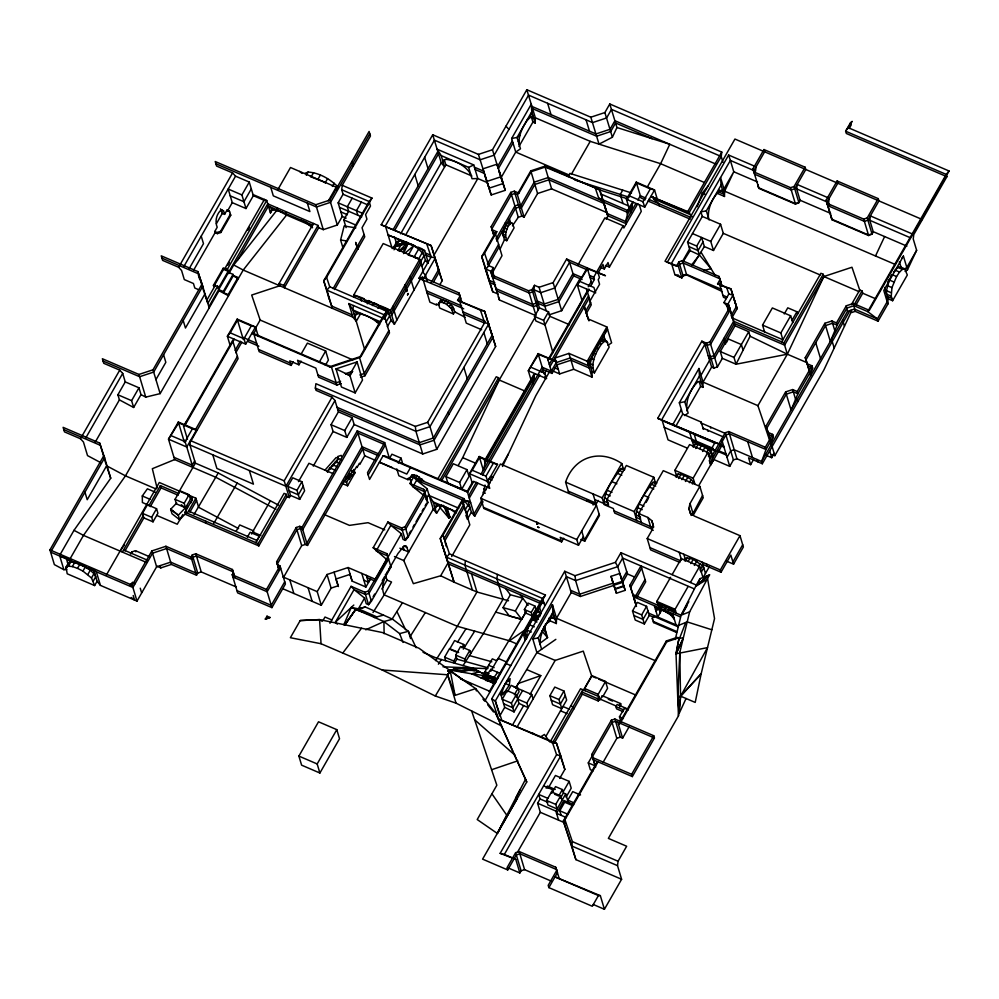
<?xml version="1.0" encoding="UTF-8"?>
<svg xmlns="http://www.w3.org/2000/svg" width="999" height="999" viewBox="0 0 999 999"><rect width="100%" height="100%" fill="white"/><g stroke="black" fill="none" stroke-linecap="round" stroke-linejoin="round"><path stroke-width="1.5" d="M487.549 680.569L487.737 674.924L492.557 678.234M532.991 115.684L532.517 116.846L533.841 118.519L531.555 117.545L532.917 122.078L535.202 123.064L535.364 117.795L526.823 89.723L590.821 117.208L604.87 112.562L609.777 103.983L721.778 152.098L721.228 156.506L689.335 212.238L690.022 214.51L692.082 216.421M548.801 618.269L550.062 620.841L556.343 623.538L556.518 618.269L552.435 604.67L532.804 638.96L536.888 652.572L515.709 687.924M553.121 371.116L559.652 373.926L573.701 369.268L591.982 377.123L592.157 371.853L588.748 360.514L591.495 358.753L595.441 349.026M686.8 408.554C686.201 398.726 690.858 388.499 697.926 381.768L700.187 381.143L701.51 382.829L699.225 381.855L700.586 386.388L702.871 387.362L703.046 382.093L698.963 368.494L679.332 402.797L682.742 414.135L675.761 426.311M724.475 196.453L724.637 191.184L720.566 177.585L721.078 185.115L724.475 196.453L717.332 193.394M851.011 310.252L851.685 312.525L855.206 311.363L878.059 321.178L887.874 304.033L888.036 298.763L884.639 287.425M423.851 481.081L416.708 475.536L412.262 474.8L410.052 477.822L411.001 482.679M438.711 304.67L440.984 300.2C447.402 300.15 453.633 305.444 454.67 311.813L453.446 313.961L439.735 308.067L438.711 304.67L439.997 301.074M507.292 222.69L504.483 228.134L503.234 234.091L503.446 236.326L505.731 237.312L506.743 240.709L504.458 239.735L502.085 231.793L503.558 231.268L505.844 232.243L505.731 237.312M593.219 904.47L604.42 909.277L621.603 879.27L617.519 865.658L618.069 861.25L626.648 846.24L608.366 838.386L678.458 715.883L680.531 696.278L679.795 652.497L689.647 611.8L709.565 574.837L700.037 578.658L696.353 585.089L681.093 615.222L675.212 639.522M686.063 698.501L679.233 713.286L680.631 696.166L701.161 673.813L714.535 618.593L707.629 578.983L696.253 585.963L707.18 575.799M519.118 144.256C518.269 135.527 522.589 127.11 527.422 120.117L527.497 119.231M540.259 644.73C539.41 636.001 543.743 627.597 548.563 620.604L548.651 619.705M592.157 371.853L594.442 372.839L609.165 347.115L606.48 340.896L604.208 341.508L601.386 344.18L599.1 343.194L599.175 342.295M81.319 564.747L90.272 570.204L93.681 569.942L97.078 581.281L94.63 585.564L67.195 573.788L66.046 567.057L68.506 562.774L70.842 561.863L78.684 563.611M272.302 209.69L270.467 212.899L270.679 210.714L273.014 209.802L282.143 211.988M379.645 324.613C373.688 318.831 365.884 314.223 357.467 313.649L355.132 314.56L354.92 316.745L357.13 312.887M439.21 505.207L439.885 507.48L448.963 518.056L449.925 517.295L445.604 506.855L437.787 505.606L435.439 506.505L435.227 508.703L437.212 505.244M417.894 247.078L422.015 248.838L425.412 260.177L422.04 266.071L420.679 261.538L424.051 255.644C418.981 247.14 408.878 241.783 399.175 240.759L396.84 241.671L393.781 247.003L396.865 244.805L406.531 242.345L406.019 246.928L399.637 251.373M406.531 242.345L401.935 243.306L393.781 247.003M178.734 492.232L195.367 463.149L189.922 445.005L190.472 440.596L284.191 480.856L289.323 497.577L287.038 496.603L286.363 494.33L284.078 493.356L255.869 542.657M313.286 466.096L333.079 431.493L331.031 424.7L338.399 411.838L334.99 400.499L332.03 397.24L316.034 390.372L315.347 388.112L315.896 383.691L415.322 426.398L427.622 422.34L484.652 322.652L480.419 310.152L457.567 300.324L460.015 296.041M208.866 306.73L267.744 203.833L318.032 225.437L318.706 227.697L323.276 229.658L337.325 225.012L342.232 216.446L338.149 202.834L343.057 194.256L341.695 189.723L342.245 185.315L370.454 136.001L369.106 131.468L329.845 200.075L315.796 204.72L215.222 161.526L216.583 166.059L232.58 172.927L235.552 176.174L249.263 182.068L253.346 195.679L245.991 208.541L232.268 202.647L228.197 189.036L241.908 194.93L245.991 208.541M364.61 349.413L352.872 309.952L353.421 305.532M494.517 277.71L492.807 272.04L493.356 267.632L488.786 265.672L484.552 253.172L496.815 231.731L492.245 229.77L491.183 226.636L510.814 192.345L514.323 191.184L518.893 193.144L531.168 171.703L545.217 167.058L599.687 189.76L608.004 215.871L606.168 219.081M465.434 560.676L464.897 565.084L472.377 590.034M497.44 574.425L496.89 578.833L503.021 599.238L483.391 633.541L463.086 665.571M577.235 309.478L582.13 300.899L577.372 285.027L587.187 267.882L587.562 268.731L605.469 275.724L566.62 259.041L553.121 282.617L539.073 287.275L534.502 285.302L533.953 289.722L532.729 291.858L529.22 293.019L492.644 277.31L491.583 274.188L502.01 255.694L495.217 233.017L492.932 232.03L491.87 228.908L511.488 194.605L515.009 193.444L517.295 194.43L524.1 217.108L521.815 216.121L518.294 217.282L512.437 225.799M500.911 694.705L502.822 694.829L509.29 685.239L510.114 678.621L505.132 683.853L500.911 694.705L504.695 707.329L499.787 715.908L495.317 701.011L491.745 698.825L564.735 571.278L575.012 575.699L615.409 562.337L620.928 552.684L696.927 585.327L700.037 578.658M575.886 859.627L563.324 821.016L596.453 763.136L598.051 761.85L564.934 819.729L572.352 841.608L571.803 846.028L575.886 859.627L621.603 879.27M756.068 166.821L755.519 171.229L730.369 160.439L728.633 155.045L754.695 166.234M757.779 185.002L758.915 188.411L795.491 204.121L798.925 202.672L800.062 200.237L796.665 188.911L797.202 184.49L829.207 198.239L828.658 202.647L829.507 205.482M826.073 200.262L827.809 205.657L864.385 221.353L867.894 220.192L878.933 200.899L878.258 198.639L837.112 180.969L826.073 200.262L832.067 219.817L868.631 235.527L872.065 234.091L873.201 231.656L869.804 220.317L870.354 215.909L912.374 233.966M674.325 619.23L670.654 614.872L663.823 610.764L657.804 609.353L656.243 609.977L656.043 611.376L657.267 609.228M707.879 452.435L693.156 478.159L694.854 483.828L691.183 479.483L684.352 475.374L678.333 473.951L676.773 474.587L676.573 475.974L674.874 470.317L689.585 444.58L707.879 452.435L709.577 458.104L712.025 453.821L708.353 449.463L701.523 445.354L695.504 443.943L693.943 444.567L692.719 446.715M702.547 565.771L700.087 570.067L701.31 572.065L703.771 567.782L702.547 565.771L693.269 559.315L687.237 557.904L685.689 558.528L685.489 559.927L683.778 554.258M493.518 683.104L493.856 681.118L495.916 679.02M483.179 494.58L484.99 485.039M603.871 503.508C604.532 490.422 613.423 478.633 621.078 468.568L624.887 469.155M635.739 514.885L640.309 516.845L640.434 519.218L635.864 517.257C636.525 504.17 645.429 492.382 653.084 482.305L656.892 482.904M679.77 637.824L679.07 637.724L676.023 653.92L678.458 715.883M534.29 626.823L528.796 624.537L524.512 632.03L526.548 638.836L527.247 630.269L530.519 621.902M594.442 372.839C590.247 362.974 595.879 352.297 601.386 344.18M697.19 206.668L702.285 193.069L708.091 185.951M892.606 300.724L891.245 296.191L886.675 294.23L886.425 290.672L889.31 280.02L891.995 274.563L896.565 276.523L899.562 272.065L902.384 269.393L904.644 268.781L907.329 275L892.606 300.724L888.036 298.763M891.245 296.191L891.957 287.625L896.565 276.523M486.176 680.744L487.737 674.924L489.31 678.146L493.119 680.232L490.521 681.43L486.376 679.72L487.512 679.919M690.421 513.548L688.86 508.366L690.034 503.533L699.849 486.376L663.274 470.666L638.736 513.548L641.458 522.614M692.17 515.022L702.572 495.454M679.844 652.297L677.734 697.265L679.233 713.286M342.645 246.828L340.597 239.997L344.143 226.011L355.844 227.847M358.516 246.453L357.804 249.25L355.644 242.357L357.679 249.163M358.741 245.667L357.992 248.626L357.305 246.353L364.073 234.528M485.177 463.024L484.49 460.751L486.101 459.465L535.164 373.726L533.553 375.012L534.24 377.272L485.177 463.024L483.316 470.129L479.233 456.531L497.527 464.385L487.712 481.53L489.747 488.336L473.751 481.456L472.152 482.742L467.245 491.321L474.725 516.258L483.029 501.748M532.392 384.378L534.24 377.272M595.504 188.661L598.676 198.039L603.933 202.26L626.785 212.088L628.396 210.801L633.304 202.223L631.693 203.509L632.367 205.769L627.472 214.348L625.611 221.453L626.298 223.726L608.004 215.871L603.096 201.099L548.239 177.535L534.19 182.18L520.691 205.769L518.406 204.783L514.897 205.944L496.028 238.923M630.519 212.887L632.367 205.769M527.422 120.117L530.244 117.457L531.793 111.726L531.281 104.183L511.65 138.486L515.734 152.085L501.011 177.81L505.257 190.322L491.208 194.967L478.421 154.395L432.717 134.765L381.193 224.8L431.093 245.542L442.132 280.719L439.872 284.678M548.563 620.604L551.386 617.931L552.947 612.2L552.435 604.67M588.748 360.514L587.912 363.524L607.529 329.22L605.094 332.567M525.299 640.484L523.663 635.039L524.512 632.03L527.247 630.269L531.331 632.017M505.844 232.243L508.054 226.348L511.063 223.139L512.275 223.289L514.11 227.847L506.743 240.709M771.44 444.33L771.178 442.644L773.376 436.675L772.689 434.403L768.119 432.442L765.996 426.186L785.626 391.895L792.657 389.56L797.227 391.533L797.901 393.793L791.071 410.027L785.626 391.895M810.439 374.051L812.624 368.069L811.95 365.809L807.367 363.836L810.701 375.736L805.256 357.592L824.887 323.289L831.905 320.966L836.475 322.927L837.162 325.199L830.319 341.433L824.887 323.289M510.252 221.628L510.801 223.464L509.44 218.931L508.778 222.153L507.242 223.301L509.54 224.288M488.174 681.068L489.31 678.146L488.086 674.899L493.119 680.232M494.405 684.003L495.991 679.932L497.977 677.834M685.751 622.502L678.383 641.383L676.048 653.808L683.241 638.261L676.922 637.462L666.37 640.946L618.531 724.55L620.142 723.264M599.1 343.194L604.67 338.761M551.386 617.931L553.658 617.32L554.133 616.171M343.881 624.6L351.286 607.404L383.928 621.565L399.625 633.603L403.059 642.444M190.697 503.146L192.37 499.363L191.683 497.09L187.762 495.404M403.546 253.609L408.291 242.944L388.099 234.977L424.675 250.687L428.371 262.987M534.165 615.159L531.868 619.168L536.101 620.991L532.892 617.644L533.329 618.094L534.852 614.71L537.674 612.05L539.947 611.425L540.422 610.277L539.223 606.306L537.674 612.05L540.909 613.436M683.241 638.261L676.048 653.808L707.504 647.627L680.531 696.278L677.734 697.265L680.519 696.128L695.204 702.422L701.161 673.813L680.531 696.278M590.821 117.208L599.025 144.143L612.387 137.225L616.957 127.522L609.777 103.983M458.266 465.397L462.687 457.679L499.213 380.007L498.538 377.747L496.253 376.76L437.687 479.095M502.522 466.458L535.789 395.716L549.812 371.216M781.655 341.895L820.903 273.289L823.188 274.275L823.875 276.536L787.337 354.208L757.904 405.656L769.867 440.959M875.499 255.981L884.627 236.563M851.498 311.276L823.913 369.917L774.849 455.669L772.027 454.458M905.131 271.378L907.504 269.73L916.632 250.312L913.236 238.973L913.773 234.565L946.902 176.686L946.215 174.413L845.641 131.219L850.549 122.64L852.159 121.354L845.641 131.219L846.328 133.479L946.902 176.686M387.462 572.04C383.903 578.945 380.694 587.3 384.178 594.88L373.014 612.487M735.014 325.811L748.726 331.705L750.087 336.238L736.051 364.223L722.339 358.341L720.291 351.536L735.014 325.811L728.508 304.545L723.938 302.585L728.845 294.006L726.735 287.749L717.582 283.828L720.042 279.533L718.98 276.411L682.404 260.702L678.895 261.863L676.448 266.159L665.009 261.251L734.939 139.048L877.522 200.3M525.574 779.195L497.302 833.416L477.21 819.542L496.84 785.214L471.64 710.963M491.933 793.818L506.78 815.246L497.302 833.416L516.933 799.1L515.796 797.951L520.242 789.435M329.957 623.264L351.086 586.338L364.81 592.232L368.319 591.071L387.949 556.768M505.631 588.511L510.377 594.755L503.021 607.617L509.378 615.958L521.715 619.343L526.136 611.638M101.074 462.837L87.525 455.606L83.441 442.008L80.482 438.748L119.73 370.154L103.734 363.286L102.373 358.741L138.936 374.45L152.997 369.805L202.06 284.053L197.827 271.553L161.251 255.844L162.612 260.377L178.609 267.257L181.581 270.504L184.303 279.57L193.444 283.504L194.805 288.037L198.726 289.722M178.609 267.257L232.58 172.927M85.752 437.974L122.702 373.401L119.73 370.154M183.841 266.546L235.552 176.174M189.123 268.756L203.484 243.656L201.224 236.164M125.25 381.905L138.961 387.799L141.009 394.605L133.641 407.467L119.418 399.875L117.882 394.767L125.25 381.905L122.702 373.401M216.396 223.689L222.29 213.399L220.454 208.828M193.631 270.18L215.097 232.655L214.76 231.531L217.208 227.235C214.698 221.366 216.446 213.586 221.528 209.665L223.551 210.976L224.575 214.373L222.29 213.399M224.575 214.373L227.023 210.09L229.308 211.064L230.707 215.334L220.891 232.48L217.382 233.641L215.097 232.655M95.117 442.332L119.418 399.875M232.268 202.647L227.372 211.226L227.023 210.09M214.76 231.531L217.045 232.505L220.554 231.343L230.369 214.198L230.707 215.334M241.908 194.93L249.263 182.068M251.311 188.873L243.943 201.736L230.232 195.841M133.641 407.467L131.606 400.661L138.961 387.799M66.758 569.592L63.861 569.68L54.371 564.622L49.95 549.887L103.921 455.556L110.727 478.234L74.001 530.319L59.653 555.382M106.868 465.372L87.213 499.712L84.952 492.17M155.931 379.62L165.834 362.312L163.574 354.77M205.007 293.868L185.452 328.034L183.192 320.492M223.239 268.207L223.576 269.33L213.761 286.488L213.424 285.352L223.239 268.207L227.809 270.167M215.372 285.202L206.781 300.212L207.842 303.334L217.657 286.176L213.424 285.352M225.524 269.181L225.187 268.044L264.435 199.45L264.772 200.587L253.346 195.679M227.834 265.147L229.37 262.462M247.839 230.182L249.388 227.485M311.875 225.936L286.551 215.06L277.073 210.002L233.741 264.997L228.833 273.564L227.472 269.031L266.721 200.437L253.009 194.543M218.331 288.449L228.147 271.303L223.576 269.33M141.009 394.605L145.742 397.127L160.14 393.618L219.018 290.721L217.657 286.176M237.35 260.414L268.419 206.106L312.799 225.162M277.672 189.935L290.497 167.507L336.213 187.15L337.013 189.81M69.893 559.128L83.479 535.377L125.462 475.849L243.219 270.055L286.551 215.06L285.876 212.787M219.018 290.721L228.496 295.779L228.159 294.643L223.589 292.682L223.252 291.546L233.054 274.4L228.484 272.427M223.589 292.682L233.404 275.524L233.054 274.4M65.834 569.255L67.682 566.033M66.046 567.057L68.394 566.158L70.842 561.863L66.246 558.166L59.778 556.081L63.861 569.68M68.394 566.158L72.378 566.57L74.825 562.275L74.251 561.6M228.159 294.643L237.974 277.497L233.404 275.524M72.378 566.57L77.51 568.344L79.97 564.048M306.331 175.262L308.167 172.04C319.53 172.889 330.095 179.083 338.087 186.963M94.63 585.564L91.483 577.984L82.942 571.103L85.402 566.82M325.499 182.542L311.126 176.923L313.574 172.64M87.825 574.5L90.272 570.204L93.931 573.701L95.717 576.748L93.269 581.031M192.919 467.432L186.788 447.028L168.506 439.173L178.696 422.889L178.322 422.028L168.506 439.173L174.625 459.59L215.772 477.26L275.836 509.303M243.319 339.535L237.2 319.131L255.482 326.985L245.679 344.131L227.385 336.276L230.22 332.842L237.575 319.98L237.2 319.131L227.385 336.276L230.319 346.041M317.932 179.296L320.379 175.012M91.483 577.984L93.931 573.701L94.868 573.913M187.475 439.248L183.579 426.261L232.642 340.509L234.241 339.223L185.177 424.975M187.2 420.504L183.579 426.261M325.125 182.942L327.572 178.646M106.468 574.837L159.303 482.492L195.879 498.201L198.601 507.267L238.636 528.633M235.09 350.462L240.384 341.221M125 550.874L143.868 517.894L142.507 513.361L147.415 504.782M235.776 352.722L241.82 342.17M185.052 441.633L192.42 428.771L196.603 429.882L186.788 447.028L185.052 441.633L171.341 435.751M245.679 344.131L243.931 338.736L251.298 325.874L255.482 326.985L258.329 336.463M122.34 552.072L143.194 515.634M148.863 505.719L160.364 485.614L178.933 493.593M332.33 186.426L334.166 183.217M150.312 506.643L161.051 487.887L160.364 485.614M195.23 430.07L237.4 356.381M352.784 359.84L260.165 320.055L251.686 295.055L279.795 285.764L279.108 283.491L313.461 223.464M190.547 441.72L238.087 358.653L232.642 340.509M255.557 328.097L260.165 320.055M328.346 200.899L336.213 187.15M256.169 329.245L253.709 333.541L259.153 351.673L291.159 365.422L293.256 361.75M369.78 133.741L330.532 202.335L316.471 206.993L215.909 163.786M318.706 227.697L284.365 287.724L283.679 285.452L318.032 225.437M149.563 556.743L135.502 550.699L131.993 551.86L130.769 554.008L130.419 552.872M143.868 517.894L153.022 521.828L151.661 517.282L156.556 508.716L142.395 502.509L142.295 495.979L147.39 488.811L155.232 492.17M153.022 521.828L157.917 513.249L156.556 508.716M194.693 460.889L192.233 465.172L173.951 457.317M191.683 497.09L185.552 507.817L176.411 503.883L175.05 499.35L179.957 490.771L189.098 494.705L190.459 499.238M352.197 198.189L347.302 206.768L348.651 211.301L343.756 219.867L346.079 227.647M97.078 581.281L100.424 585.389L137 601.098L132.23 585.227L151.86 550.924L165.909 546.278L191.059 557.08L196.503 575.212L171.353 564.423L160.814 567.907L156.706 566.133M185.552 507.817L184.191 503.271L189.098 494.705M361.351 202.11L356.443 210.689L357.804 215.222M182.805 514.535L177.273 524.225L156.693 515.397M287.038 496.603L258.828 545.904L185.689 514.485L185.002 512.225L192.37 499.363M137 601.098L156.631 566.795L170.679 562.15L195.816 572.951M187.288 513.199L195.879 498.201M189.935 512.037L196.553 500.462M329.183 298.963L323.738 280.819L326.573 277.397L371.965 198.077L342.245 185.315M278.509 505.144L218.232 472.964L194.031 514.473M333.129 288.624L357.005 246.89M334.578 289.548L364.76 236.8L362.038 227.722L366.945 219.156L365.584 214.61L370.492 206.044L369.131 201.511L341.695 189.723M301.348 353.683L307.392 343.132L325.674 350.986L328.396 360.052L325.374 365.334M291.159 365.422L289.797 360.889L298.938 364.81L301.036 361.139M191.059 557.08L192.283 554.932L195.792 553.771L232.367 569.48L234.103 574.875L232.879 577.01L267.158 591.745L280.657 568.156L278.371 567.182L277.31 564.048L296.94 529.757L300.449 528.596L302.734 529.57L357.942 433.104L383.991 444.293M237.188 483.091L213.761 523.401M393.431 229.121L437.849 151.486M196.503 575.212L197.727 573.076L201.236 571.915L236.401 587.012M319.643 361.538L325.674 350.986M394.83 230.132L438.536 153.759M400.624 233.841L441.258 162.825L432.717 134.765M394.006 249.8L396.191 245.979L406.343 244.043L398.963 251.036M396.865 244.805L399.175 240.759M236.064 531.368L239.748 524.937L253.459 530.831L253.971 532.529L260.826 535.476M360.689 313.561L356.281 321.278L352.934 317.183L348.851 303.571L385.427 319.28M405.631 235.04L445.829 164.798L444.468 160.252L443.231 162.4L443.456 160.202L445.791 159.303C455.494 160.315 465.596 165.684 470.666 174.176M367.345 303.771L368.818 301.198L368.231 300.524L371.091 301.748M397.852 250.449L401.286 244.455L397.19 246.328M401.935 243.306L403.159 241.171M372.477 305.544L373.951 302.972L378.234 304.82M403.209 251.835L408.291 242.944M377.909 308.316L379.67 305.432M408.254 255.294L413.736 245.717L405.107 253.097M247.352 537.187L250.15 532.28L259.29 536.213L256.493 541.108M252.997 531.193L270.379 500.799M251.611 534.04L253.459 530.831M284.191 480.856L332.03 397.24M283.579 577.285L301.698 545.629L305.219 544.467L307.505 545.442L302.06 527.31L299.775 526.323L296.253 527.484L276.636 561.788L277.697 564.91L279.982 565.896L285.414 584.028L271.928 607.617L237.637 592.894L232.193 574.75L233.429 572.602M409.74 255.657L414.235 256.755L418.606 249.101M334.99 400.499L285.926 486.251L189.922 445.005M357.08 361.913L349.712 374.775L355.157 392.907L341.446 387.025L336.001 368.881L357.08 361.913L362.512 380.045L355.157 392.907M350.087 375.624L352.547 371.341L345.517 373.663L350.087 375.624L336.001 368.881M341.308 383.591L336.875 385.052L331.431 366.92L253.709 333.541L251.81 333.416L329.52 366.795L331.431 366.92L359.528 357.617L361.139 356.331L386.888 311.313L329.745 286.775L326.573 277.397M287.837 486.363L292.744 477.797L301.885 481.718L304.608 490.796L299.7 499.363L290.559 495.442L287.837 486.363L296.978 490.297L299.7 499.363M384.24 319.043L387.924 312.612L388.861 312.837M413.449 257.105L418.643 258.928L422.265 252.597M354.433 297.265L353.758 294.992L383.191 243.544L419.767 259.253L390.334 310.701L394.405 324.313L420.829 278.134M258.828 545.904L258.154 543.643L286.363 494.33M391.009 312.974L420.454 261.526M386.026 322.103L389.71 315.672L387.924 312.612L379.383 305.744L373.951 302.972M391.683 315.234L421.128 263.786M405.045 284.977L406.668 290.784L406.393 289.548M289.323 497.577L290.559 495.442M298.464 481.618L308.953 463.286L332.867 473.551M387.387 326.636L391.071 320.204L387.662 308.866L380.994 306.006M296.978 490.297L301.885 481.718M388.823 330.619L364.285 373.489L359.852 374.962M459.64 295.18L418.868 278.371L431.143 256.93L426.91 244.43M478.421 154.395L492.47 149.75L526.823 89.723M360.539 377.222L364.972 375.761L389.498 332.892L384.066 314.747L326.923 290.197L323.738 280.819L369.131 201.511L371.965 198.077M434.128 254.907L477.822 178.534L473.738 164.935L437.175 149.226L441.196 155.594L444.592 166.933L441.258 162.825M303.246 486.251L298.339 494.83L289.198 490.909M423.676 278.409L435.339 258.042L431.143 256.93M333.079 431.493L346.79 437.387L344.755 430.581L352.11 417.719L338.399 411.838M431.181 282.567L438.736 269.38M497.614 166.483L512.337 140.747M433.379 282.193L439.41 271.641L431.093 245.542L381.193 224.8M513.011 143.019L498.301 168.744L492.47 149.75M346.79 437.387L354.146 424.525L352.11 417.719M335.664 470.404L330.032 467.982L327.585 472.265L327.235 471.141L338.411 458.516L335.964 462.812M333.167 465.959L335.627 461.675L339.847 463.486M518.968 146.453L532.917 122.078M271.928 607.617L266.483 589.472L279.982 565.896M302.06 527.31L357.255 430.844L384.69 442.619L389.448 458.491L391.908 454.208L401.049 458.129L402.41 462.662M438.773 303.209L440.984 300.2M439.76 302.335L441.745 302.335L442.969 300.187M284.74 581.768L271.241 605.344L236.963 590.621M306.818 543.181L362.025 446.715L378.471 453.783M441.745 302.335L444.205 303.084L445.429 300.936M265.384 619.043L267.02 616.196L270.067 617.494L265.384 619.043L270.067 617.494M307.505 545.442L362.699 448.976L377.784 455.457M453.446 313.961L451.348 308.616L446.89 304.533L448.114 302.397M341.945 483.379L347.565 485.789L346.553 482.392L349.001 478.109L346.191 476.898M348.976 473.738L351.798 474.95L349.338 479.233L349.001 478.109M351.773 470.591L354.583 471.803L352.135 476.086L351.798 474.95M449.463 306.518L450.699 304.37M347.565 485.789L354.932 472.927L354.583 471.803M357.255 430.844L364.735 455.781L359.84 464.36L359.49 463.224L357.043 467.507L356.705 466.371L354.245 470.666L353.908 469.53L348.663 476.973L348.326 475.836L345.866 480.119L345.529 478.996M451.348 308.616L452.572 306.468M452.422 310.564L453.646 308.416M496.715 241.171L515.571 208.217L519.093 207.055L521.378 208.029L534.865 184.453L548.913 179.808L603.771 203.371M384.69 442.619L367.507 472.627L369.555 479.433L383.042 455.856L384.952 455.981L467.245 491.321L467.619 492.182L473.751 481.456M487.375 264.011L498.613 244.355M368.194 474.9L385.364 444.892M488.049 266.271L499.288 246.628M504.458 239.735L500.137 249.013M490.909 271.915L491.958 275.05L528.533 290.759L536.013 315.696L499.45 299.987L490.909 271.915L493.356 267.632M524.1 217.108L537.587 193.519L551.635 188.873L606.493 212.437L607.904 216.608M462.3 679.37L419.031 648.264L382.467 632.554L319.443 619.592L300.187 620.566L290.372 637.712L321.054 643.731L382.192 669.992L435.302 696.003L456.031 703.159L501.623 725.948M282.729 588.698L321.291 605.257L317.207 591.645L327.023 574.5L348.102 567.532L375.524 579.308L387.025 559.215M398.239 463.037L401.049 458.129M321.291 605.257L331.106 588.111L338.124 585.789M568.069 176.598L569.917 173.389L631.53 192.944M571.353 174.338L590.222 141.359L660.639 163.699L704.245 182.43M322.964 620.579L324.987 617.032L331.843 619.967M410.477 467.632L406.793 474.063L379.37 462.287M396.815 468.968L398.863 475.774L408.004 479.707L409.228 477.559M410.052 477.822L412.262 474.8M492.245 335.09L433.366 437.999L419.318 442.644L337.038 407.292M411.026 476.948L413.012 476.935L414.248 474.787M386.638 559.465L373.176 547.752L387.887 522.027L401.61 527.922L405.119 526.76L424.75 492.457L423.688 489.335L409.977 483.441L413.648 477.01L463.936 498.613L443.081 535.052L440.247 538.486L454.095 582.18L476.948 591.995L508.491 600.761M413.012 476.935L415.484 477.684L416.708 475.536M337.3 624.113L335.402 622.202L354.058 589.585L351.086 586.338M376.91 549.65L390.859 525.274L387.887 522.027M421.965 478.971L420.741 481.118L418.156 479.145L419.393 476.998M354.146 424.525L422.727 453.983L436.775 449.325L495.654 346.428L484.615 311.251L457.567 300.324M528.533 290.759L532.042 289.598L534.502 285.302M363.848 580.219L368.419 582.192L370.529 578.508M349.825 574.188L352.172 581.131L365.896 587.025L370.304 579.308M373.176 547.752L386.888 553.646L388.623 559.04L368.993 593.344L365.484 594.505L354.058 589.585L364.56 598.051L358.404 608.803L355.656 609.527L344.555 625.212M387.412 558.116L401.361 533.741L390.859 525.274L402.285 530.182L405.794 529.02L425.424 494.73L424.363 491.595L412.937 486.688L409.977 483.441M451.685 556.53L469.817 524.837L462.337 499.9L416.62 480.257L427.122 488.723L423.439 495.154L412.937 486.688L416.62 480.257L413.648 477.01M425.874 499.537L428.821 494.393M371.591 599.375L368.544 604.707L366.258 603.721L364.56 598.051M373.114 596.715L374.637 594.055M382.255 580.756L384.54 576.76M386.064 574.1L387.587 571.44M389.111 568.781L390.634 566.121L391.009 566.97L371.378 601.273L368.544 604.707L364.81 592.232M407.629 536.401L405.344 540.397L403.059 539.41L401.361 533.741M409.153 533.741L410.676 531.081M412.962 527.085L414.485 524.425M416.009 521.765L420.579 513.773M422.102 511.113L423.626 508.454M425.149 505.794L426.673 503.134M388.136 570.679L397.952 553.533L403.758 546.403L406.031 545.791L408.716 552.01L399.85 548.201M440.134 479.82L498.538 377.747M401.61 527.922L405.344 540.397L408.179 536.962L427.809 502.659L424.75 492.457M552.909 352.647L544.992 324.9L535.851 320.966L534.49 316.433L539.398 307.854L533.953 289.722L540.809 292.657L554.857 288.012L569.58 262.287L566.62 259.041M441.583 480.744L535.252 317.033M445.929 476.598L453.284 463.736L466.995 469.63L469.043 476.436L461.675 489.298L447.964 483.404L445.929 476.598L459.64 482.492L461.675 489.298M381.818 589.06L386.963 580.057L385.339 574.612M463.936 498.613L462.337 499.9L440.247 538.486L454.095 582.18L440.671 575.774L413.361 583.678L403.808 560.576L433.241 509.128L427.122 488.723M548.538 311.788L549.9 316.321L544.992 324.9L543.631 320.354L548.538 311.788L539.398 307.854M577.759 265.272L604.882 217.894L623.164 225.749L623.838 228.009L637.799 203.621M433.241 509.128L436.588 513.236L441.92 505.144M298.888 756.093L318.519 721.79L336.8 729.645L339.523 738.723L319.892 773.014L301.611 765.159L298.888 756.093L317.17 763.948L319.892 773.014M587.862 270.142L569.58 262.287L573.663 275.899L558.941 301.623L544.892 306.268L538.036 303.321L536.813 305.469L533.291 306.631L496.728 290.921L494.992 285.527M622.727 190.147L620.279 194.43L623.001 203.509M459.64 482.492L466.995 469.63M549.025 314.872L561.663 310.689L580.069 278.534M497.527 464.385L493.331 463.274L485.976 476.136L487.712 481.53L469.43 473.676L472.252 470.242L479.62 457.38L479.233 456.531L469.43 473.676L472.152 482.742M531.143 367.345L544.855 373.239L546.59 378.633L528.309 370.779L538.498 354.483L538.124 353.621L528.309 370.779L531.168 380.294M580.207 281.593L593.918 287.487L595.654 292.882L577.372 285.027L587.562 268.731M645.242 199.812L641.021 198.002L636.251 182.13L654.545 189.985L644.73 207.13L626.435 199.276L629.27 195.841L636.638 182.979L636.251 182.13L626.435 199.276L629.295 208.803M484.49 460.751L533.553 375.012M631.693 203.509L626.785 212.088L627.472 214.348M462.799 504.183L464.572 501.086L466.845 500.911M443.893 539.023L463.698 504.433M468.606 495.854L476.348 482.317M480.994 474.188L542.207 367.232L551.348 371.153L556.256 362.587L570.304 357.929L588.586 365.784M588.249 286.763L591.271 281.481M590.434 286.388L594.405 279.458L593.718 277.198L623.164 225.749M635.676 203.883L625.611 221.453L607.33 213.599M637.886 200.025L640.334 195.729L645.966 198.152M547.939 359.815L587.2 291.221L588.798 289.935L549.55 358.529L547.939 359.815L552.022 373.426L542.882 369.493L541.333 372.202M317.17 763.948L336.8 729.645M444.73 541.021L464.373 506.693M469.28 498.126L477.797 483.229M482.455 475.112L539.785 374.912M586.663 292.982L588.923 289.023M647.052 187.45L660.639 163.699L669.78 144.281L616.957 127.522M549.3 364.36L588.561 295.754M546.341 370.354L544.243 374.038L538.124 353.621L556.406 361.476L538.498 354.483M600.436 267.307L604.345 268.993L608.029 262.562L609.39 267.095L605.469 265.409M644.73 207.13L642.981 201.736L650.349 188.873L654.545 189.985L657.392 199.5M549.987 366.621L589.235 298.027M463.611 499.637L470.641 502.659L467.982 500.824L471.378 512.15L468.007 518.056L466.645 513.511L470.017 507.617L464.572 501.086M589.51 301.848L599.575 284.24L598.214 279.708L599.437 277.56L598.076 273.027L602.984 264.46L604.345 268.993M609.39 267.095L641.283 211.351L639.335 204.882M585.689 311.139L590.596 302.56M552.022 373.426L556.93 364.847L570.978 360.202L589.26 368.057M563.673 538.224L561.575 541.895L483.866 508.516L480.794 498.314L500.424 464.011L596.428 505.244L599.487 515.447L584.765 541.183L580.844 539.497M474.038 513.998L482.342 499.488M502.197 464.797L508.391 453.971M440.671 575.774L447.739 563.424M591.982 377.123L587.225 361.251L606.855 326.96L588.561 319.106M595.342 349.001L593.044 353.022L595.716 354.096M596.878 346.316L598.413 343.644M599.899 341.046L601.323 338.549M687.437 212.125L689.335 212.238L650.861 196.416L687.437 212.125L721.778 152.098M728.633 155.045L667.307 262.225L678.346 266.283L681.842 277.897L683.104 275.899L686.688 274.975L722.352 291.558M445.704 660.739L444.63 657.155L449.538 648.576L458.678 652.509M456.231 651.947L449.7 649.15L454.607 640.571L463.748 644.492L464.547 647.14M703.895 270.529L711.051 268.681L699.387 254.957L690.122 250.649L687.574 242.145L702.297 216.421L700.936 211.888L706.355 210.839L721.078 185.115M456.218 656.793L453.771 661.076L454.395 663.161L456.93 659.153L455.706 655.094L460.614 646.515L469.767 650.449L470.691 653.558M682.642 261.126L689.61 248.951M461.913 647.714L463.748 644.492M435.302 696.003L450.249 671.041L475.674 688.623L495.741 713.261L526.748 781.967L482.592 859.14L507.729 869.942L516.321 854.932L519.83 853.77L556.406 869.48L557.454 872.614L548.876 887.611L592.307 906.268L598.438 895.554L600.349 895.678L604.42 909.277M536.875 522.227L537.125 523.863L536.738 522.177M691.72 264.81L699.387 254.957L696.715 246.066L701.623 237.5L704.345 246.566L693.031 264.96M568.993 493.469L565.596 482.13C574.138 456.78 599.812 448.539 621.79 463.536L623.501 469.205L622.602 468.181M702.959 241.933L698.076 250.612L688.91 246.578M465.621 661.575L464.86 659.015L469.767 650.449M704.345 246.566L713.486 250.487L710.764 241.421L720.579 224.275L702.297 216.421M752.934 168.843L763.973 149.55L805.119 167.22L805.793 169.493L794.754 188.786L791.245 189.947L754.67 174.238L752.934 168.843L758.915 188.411M753.608 171.104L764.647 151.811L763.973 149.55M713.486 250.487L723.301 233.341L720.579 224.275M495.654 612.1L521.728 619.355L515.359 611.001L522.727 598.139L510.377 594.755M485.714 674.213L484.952 671.715L492.32 658.853L496.428 660.614M524.388 609.515L528.059 603.084L534.915 606.031L535.939 609.44L532.255 615.871L525.399 612.924L524.388 609.515L531.243 612.462L532.255 615.871M497.14 660.214L525.399 612.924M531.243 612.462L534.915 606.031M593.069 505.032L594.293 502.884M587.287 501.323L586.937 500.187L596.091 504.12L598.189 500.437M561.575 541.895L560.214 537.362L578.496 545.217L576.798 539.547L596.428 505.244M443.081 535.052L449.438 553.808L545.442 595.042L484.715 701.161L483.041 699.1L485.327 700.087M534.94 613.811L538.511 607.567M523.663 635.039L543.281 600.736L540.034 605.194M653.221 530.394L651.286 528.808L614.71 513.099L613.349 508.566L604.208 504.645L602.172 497.839L621.79 463.536M578.496 545.217L583.404 536.638M594.73 499.575L608.441 505.469L606.743 499.8L626.361 465.497L653.796 477.285L655.494 482.954L654.607 481.918M584.427 540.047L599.15 514.323M723.613 445.954L657.704 418.344L701.86 341.171L706.43 343.132L709.939 341.97L729.57 307.667M753.983 171.965L790.559 187.675L794.068 186.513L805.119 167.22M514.035 711.912L518.943 703.333L516.321 694.592L507.18 690.659L502.272 699.238L511.413 703.159L514.035 711.912L504.695 707.329M541.62 649.263L538.224 637.924L552.947 612.2L556.343 623.538M515.746 688.036L518.369 683.453L540.784 675.611L527.072 669.717M564.735 571.278L571.228 592.544L556.518 618.269L655.669 660.863M514.373 694.742L518.056 688.311L511.201 685.364L507.517 691.795L507.18 690.659M731.081 315.821L736.438 306.443L734.327 300.2M511.413 703.159L516.321 694.592M731.755 318.094L737.125 308.716L730.918 288.861L717.582 283.828M684.602 415.572L688.161 413.087L684.752 401.748L699.475 376.024L698.963 368.494M516.133 696.852L519.08 691.708L518.056 688.311M672.851 424.488L681.38 409.59M700.998 375.299L709.59 360.289M728.508 304.545L733.653 321.278L714.023 355.569L710.514 356.73L708.229 355.756M522.589 690.546L512.774 707.704L503.633 703.771M686.65 410.751L700.586 386.388M701.86 341.171L704.832 344.418L711.625 367.095L703.046 382.093L757.904 405.656M726.298 342.769L727.809 340.135M849.125 128.584L851.235 124.912L850.549 122.64M636.887 520.654L634.165 511.588L653.796 477.285M512.412 725.199L523.613 705.619L528.184 707.592L526.823 703.046L531.73 694.48L513.449 686.625M530.057 694.367L540.784 675.611M711.625 367.095L713.91 368.069L717.432 366.908L722.339 358.341M516.982 727.16L555.169 660.426L583.266 651.123L591.745 676.136L595.966 677.946M646.091 502.435L648.189 498.751M807.03 362.674L787.337 354.208L736.051 364.223L734.003 357.43L748.726 331.705M826.747 202.522L837.799 183.229L837.112 180.969M563.936 691.008L559.028 699.575L561.75 708.653L552.597 704.72L549.887 695.654L554.795 687.075L563.936 691.008L566.658 700.074L545.891 736.363M675.549 476.735L676.773 474.587M764.597 331.893L762.549 325.087L772.364 307.942L790.659 315.796L792.694 322.602M676.485 477.172L678.333 473.951M693.656 447.165L695.504 443.943M678.571 478.546L681.031 474.25M695.754 448.526L698.201 444.243M621.84 580.257L626.748 571.69M679.832 562.437L650.611 549.887L647.215 538.548L652.122 529.97L653.284 525.137L651.76 520.641L647.876 517.47L638.736 513.548M620.928 552.684L627.434 573.95L622.527 582.529L617.757 566.658L615.409 562.337M681.905 479.657L684.352 475.374M699.687 448.576L701.523 445.354M685.439 481.481L687.886 477.197M702.609 451.473L705.057 447.19M565.297 695.541L560.389 704.108L551.248 700.187M784.277 313.948L787.774 307.829L796.915 311.75L797.602 314.023M636.488 606.455L629.919 585.227L640.958 565.933L645.716 581.805L636.887 597.24M689.347 482.692L691.183 479.483M706.518 452.684L708.353 449.463M630.594 587.499L641.633 568.206M714.847 442.882L711.163 449.313L715.272 451.086M692.407 483.966L693.631 481.83M708.353 456.106L710.801 451.81M732.592 318.144L782.879 339.747L780.843 332.942L790.659 315.796M698.875 485.439L713.736 459.49L729.732 466.358L733.416 459.927L736.925 458.766L750.636 464.66L748.601 457.854L762.312 463.748L761.625 461.476L766.008 449.538L765.334 447.265L728.758 431.556L725.249 432.717L709.302 460.589L710.664 465.122L721.703 445.829M549.974 742.207L580.569 688.748L598.851 696.603L597.627 698.751L598.314 701.011L582.305 694.143L581.63 691.87L597.627 698.751M709.977 462.862L725.923 434.99L729.445 433.828L766.008 449.538L773.376 436.675L768.793 434.715L766.683 428.459L786.313 394.155L793.331 391.833L797.901 393.793L812.624 368.069L808.054 366.109L805.256 357.592M792.007 320.329L796.915 311.75M645.042 579.545L633.99 598.838L636.263 605.531M552.21 743.293L582.854 689.735M585.139 690.709L584.465 688.448L591.82 675.586L605.531 681.468L607.579 688.274L602.672 696.852L602.322 695.716L620.616 703.571L620.953 704.707L619.73 706.842M583.441 690.646L591.745 676.136M554.433 742.856L582.305 694.143M750.087 336.238L787.337 354.208L783.94 342.869L823.188 274.275M632.517 610.963L637.412 602.385L646.565 606.318L649.288 615.384L644.38 623.963L635.227 620.029L632.517 610.963L641.658 614.897L644.38 623.963M859.952 290.784L851.972 267.245L823.875 276.536L784.615 345.142L734.327 323.539L714.71 357.842L711.188 359.003L708.903 358.017M508.429 868.044L519.855 872.951L515.771 859.352L500.149 853.333L556.58 754.72L552.347 742.22L498.626 719.143L491.745 698.825M727.01 457.292L730.694 450.861L734.203 449.7L761.625 461.476L847.502 311.413L846.29 305.781L853.321 303.459L869.317 310.327L949.05 170.991L848.476 127.785M832.067 219.817L827.135 203.384L863.698 219.093L867.219 217.932L878.258 198.639M500.149 853.333L504.345 854.445L560.776 755.831L556.53 743.318L498.626 719.143M641.658 614.897L646.565 606.318M602.322 695.716L599.875 699.999L598.176 694.33L605.531 681.468M517.532 852.122L540.322 812.312L537.599 803.233L540.047 798.95L538.686 794.417L547.827 798.338M546.178 788.236L547.415 786.088L555.244 789.447M647.926 610.851L643.019 619.43L633.865 615.496M548.089 788.348L555.456 775.486L569.168 781.38L571.203 788.186L566.058 797.19M598.314 701.011L599.537 698.863L616.408 706.118M688.111 586.5L675.087 609.278L676.236 613.099L666.283 606.48L660.252 605.069L658.703 605.694L656.793 601.423L670.591 577.31M672.127 574.625L681.33 558.541L699.612 566.396L703.021 577.734L709.24 566.858M548.876 887.611L548.189 885.351L556.78 870.341L555.719 867.219L519.155 851.51L515.634 852.671L507.055 867.669L507.729 869.942M560.464 798.101L563.411 792.956L562.387 789.56L555.531 786.613L551.848 793.044L551.51 791.907L560.651 795.841L555.744 804.407L557.105 808.953L547.964 805.019L546.603 800.486L552.734 789.772L543.593 785.838M559.702 778.433L564.847 769.43L560.776 755.831L556.58 754.72M684.465 560.676L685.689 558.528M652.622 619.492L652.285 618.356L653.508 616.221L678.196 626.823M659.028 607.205L660.252 605.069L657.142 602.559L675.424 610.414L673.114 610.589M685.401 561.126L687.237 557.904M688.099 561.413L689.947 558.204M661.725 610.077L657.742 617.045L654.345 605.706M805.931 359.852L825.561 325.562L832.592 323.239L837.162 325.199L846.977 308.042L853.995 305.719L867.706 311.613L877.384 318.918L878.059 321.178M663.823 610.764L666.283 606.48M690.809 563.611L693.269 559.315M562.387 789.56L558.716 795.991L554.595 794.217M563.274 791.67L569.168 781.38M750.636 464.66L753.583 459.515M694.342 565.434L696.803 561.151M519.855 872.951L521.078 870.803L524.587 869.642L551.323 881.13M558.603 820.167L555.881 811.088L565.696 793.943L563.411 792.956M623.126 711.675L616.595 708.865L615.908 706.593L617.145 704.457L628.396 709.29M765.334 447.265L772.689 434.403M797.227 391.533L811.95 365.809M836.475 322.927L846.29 305.781M698.264 566.645L700.099 563.424M619.392 705.719L620.616 703.571M591.745 754.495L611.376 720.192L614.885 719.03L653.746 735.726L654.42 737.999L632.342 776.585L593.481 759.889L591.745 754.495L595.142 765.833L588.286 762.886L591.97 756.455M561.138 815.321L559.777 810.788L564.685 802.209L572.514 805.581M690.421 582.479L699.612 566.396M592.419 756.767L612.05 722.464L615.559 721.303L654.42 737.999M568.493 802.459L567.819 800.187L572.727 791.62L580.556 794.979M851.335 304.72L859.764 289.985L862.05 290.959L862.724 293.231L856.106 304.807M762.312 463.748L849.987 310.514M854.694 303.821L862.05 290.959M620.829 721.365L619.467 716.832L624.375 708.254L628.296 709.939M636.326 605.382L633.091 594.605L681.093 615.222L688.835 601.685M682.317 613.91L686.912 605.869M766.221 455.332L771.715 457.692L774.163 453.396M620.903 721.927L666.745 641.808L679.07 637.724M603.146 762.225L616.82 738.336L620.329 737.175L622.614 738.161L629.233 726.585M702.747 564.385L721.041 572.24L720.354 569.967L739.984 535.664L694.268 516.033L690.384 512.862L688.86 508.366M721.041 572.24L730.843 555.082L733.566 564.16L726.535 561.138M887.587 282.28L889.06 279.708M890.521 277.135L891.995 274.563M907.504 269.73L903.421 256.119L883.79 290.422L887.874 304.033M732.891 561.888L742.707 544.742M733.566 564.16L743.381 547.002L739.984 535.664M916.632 250.312L906.817 267.457L904.445 269.118M632.342 776.585L631.655 774.312L653.746 735.726M391.995 619.255L402.46 602.734M410.189 636.425L425.324 612.549M682.729 262.3L690.122 250.649M435.564 660.614L457.317 626.298L476.948 591.995L471.503 573.851M438.399 664.21L441.358 659.54M457.417 642.27L466.009 628.708M463.274 649.15L474.7 631.131M470.267 670.366L451.048 670.267L459.877 668.019L447.752 670.841L459.715 667.994L474.537 670.541L470.267 670.366L471.765 667.994L479.582 671.79L471.728 673.826L451.048 670.267L448.064 670.978M596.865 346.541L598.351 344.305M893.493 272.327L897.814 267.432L900.074 266.82L904.644 268.781M492.994 477.422L492.095 476.398L490.571 476.785L486.725 481.468L490.147 482.942M365.372 607.005L355.582 609.577L365.372 607.005L392.57 619.18L408.404 631.318L416.108 647.727M344.568 625.274L355.582 609.577L376.798 616.883L358.441 608.828L351.286 607.404M344.58 625.274L355.656 609.527M120.055 551.086L124.425 544.892M497.677 672.327L493.856 677.697L493.918 682.604L493.856 677.697L487 674.75L487.025 677.21L487 674.75L490.821 669.38L500.412 673.513M901.797 258.354L903.421 256.119M382.192 669.992L447.452 674.775L450.249 671.041L455.069 695.366L475.674 688.623L476.361 690.883M342.769 653.059L361.501 628.246M447.452 674.775L450.249 671.066M669.992 608.079L667.544 612.362M329.745 286.775L326.923 290.197L332.355 308.341L328.509 296.703M386.888 311.313L384.066 314.747L359.528 357.617L364.972 375.761M352.547 371.341L349.712 374.775L345.517 373.663M484.552 253.172L481.718 256.593L488.523 279.27L492.757 291.77L498.239 294.131M488.786 265.672L485.951 269.106L492.757 291.77M449.438 553.808L446.603 557.23L542.607 598.476L544.642 605.269M545.442 595.042L542.607 598.476L489.248 691.72L490.234 691.508L460.527 678.746L471.103 684.128M949.05 170.991L946.215 174.413L867.706 311.613L869.317 310.327M518.269 141.421L518.868 140.684M589.947 364.485L591.495 358.753L593.781 359.74M525.699 636.001L526.298 635.277M539.41 641.895L540.009 641.171M502.884 234.49L505.519 235.077M324.95 470.154L336.126 457.542L341.233 459.727M300.424 219.842L306.131 222.302M441.183 505.332L452.622 510.239M536.7 523.676C539.872 524.95 534.89 524.025 537.599 522.727M176.698 502.984L170.667 509.265L172.028 513.798L179.658 519.742L185.752 513.399M181.281 504.72L185.327 507.879L178.297 515.209L179.658 519.742M129.595 585.389L132.617 582.242L134.803 583.953M335.402 622.202L353.808 605.057M696.253 585.963L709.565 574.837M445.192 507.205L448.963 518.056L443.531 505.382M518.893 193.144L517.295 194.43L530.781 170.854L544.83 166.196L599.687 189.76L606.493 212.437M496.815 231.731L495.217 233.017L481.718 256.593L485.951 269.106L492.807 272.04M564.934 819.729L563.324 821.016L571.803 846.028L617.519 865.658M540.322 643.031L547.564 637.624L544.218 626.435L542.519 630.419M545.479 624.213L550.062 620.841L549.375 618.568M545.292 624.35L550.062 620.841M393.094 248.202L396.191 245.979M608.066 345.304L611.613 342.832L606.855 326.96M386.963 580.057L391.533 582.017L384.178 594.88L457.317 626.298L509.453 640.784L525.886 629.333M555.844 639.348L536.888 652.572L555.169 660.426M519.817 135.677L517.07 137.45L511.65 138.486M533.329 618.094L540.771 614.348M538.361 616.221L534.09 618.881L536.638 620.254M540.634 736.862L544.418 734.452L549.188 741.108M500.462 694.055L504.02 692.195M441.196 155.594L468.631 167.382L473.738 164.935M365.709 629.807L383.928 621.565L392.57 619.18M174.625 459.59L152.335 468.706L157.093 488.099M305.07 173.302L308.167 172.04M681.093 615.222L689.647 611.8M678.646 625.349L687.2 621.915L711.825 629.77M459.765 668.693L462.649 667.607L479.582 671.79M538.361 617.394L534.09 618.881L538.436 619.405M491.695 769.692L517.807 760.826M487.125 181.356L501.173 176.711L496.94 164.211L482.892 168.856L491.208 194.967M418.868 278.371L422.39 277.21L458.953 292.919L460.701 298.314L459.465 300.449L466.271 323.127L481.643 329.732M329.52 366.795L361.139 356.331M340.622 381.318L336.188 382.792L317.907 374.937M587.225 361.251L568.943 353.396L554.895 358.054L559.652 373.926M847.502 311.413L854.52 309.091L877.384 318.918L887.187 301.76L887.362 296.491L891.932 298.451M350.137 574.338L336.089 578.983L336.338 579.745M611.026 576.361L619.805 573.463L622.764 582.33L613.985 585.227L611.026 576.361L616.395 593.244L625.174 590.347L622.452 581.268L613.673 584.178L616.395 593.244M613.061 583.166L579.695 594.205L570.554 590.272M571.228 592.544L580.369 596.478L613.748 585.439M615.034 588.711L623.813 585.801M623.963 586.338L615.184 589.235L612.387 580.894M530.244 117.457L532.517 116.846M374.375 617.519L383.504 615.122M399.625 633.603L408.404 631.318L410.577 638.573M461.363 672.04L470.092 669.78L467.295 669.829M480.619 677.709L487.125 676.023L472.889 668.031M447.664 670.829L459.715 667.994M539.959 615.084L537.125 615.684L534.852 614.71L531.868 619.168L537.012 622.015M485.764 672.464L482.142 673.226L487.874 674.824M679.332 402.797L684.752 401.748M532.804 638.96L538.224 637.924M506.58 681.293L509.115 680.893M384.265 309.128L387.662 308.866M376.898 321.99L380.307 321.728L352.872 309.952L348.851 303.571M670.654 614.872L672.964 614.697L654.682 606.843L657.804 609.353M300.187 620.566L319.58 619.63L322.19 621.291M464.785 669.805L470.741 669.605L472.989 670.479M540.072 615.709L537.125 615.684L539.722 616.708M442.969 666.795L487.749 668.656M676.448 266.159L678.346 266.283L679.582 264.136L683.091 262.974L719.667 278.684L720.716 281.805L719.492 283.953L723.488 297.277L726.273 298.564M465.334 491.196L467.245 491.321M531.768 733.378L533.678 733.503M364.835 300.786L372.664 302.535M486.488 679.283L482.517 677.21L486.713 677.672M487.125 676.023L471.728 673.826L494.592 683.803M340.597 239.997L346.616 240.959M319.58 619.63L321.054 643.731M469.168 504.782L468.231 504.57L465.109 510.027L466.645 513.511M673.101 617.22L673.776 617.394M472.814 670.117L474.213 670.466M726.735 287.749L730.918 288.861L737.125 308.716M728.845 294.006L733.041 295.105L726.91 305.831L728.608 311.501M480.419 310.152L484.615 311.251L488.698 324.862M484.652 322.652L488.848 323.751L429.97 426.66L415.921 431.306L315.347 388.112M657.704 418.344L719.405 444.143M552.347 742.22L556.53 743.318L560.614 756.93M503.009 607.629L515.347 610.988M469.43 655.569L491.833 661.788M456.93 659.153L488.024 667.794M473.826 668.556L437.013 658.329L423.039 652.322M493.856 681.118L496.316 681.88M574.8 179.995L629.083 197.228M596.016 188.786L628.296 199.026M358.941 296.666L353.758 294.992L390.334 310.701L388.549 309.478M504.233 228.047L506.78 229.108M491.645 680.719L494.418 681.855M482.517 677.21L487.087 679.12M490.959 680.731L493.943 681.98M878.933 200.899L922.364 219.555M796.665 188.911L827.272 202.048M869.804 220.317L910.426 237.774M716.196 164.223L614.922 120.717L610.014 129.296L595.966 133.941L531.967 106.456M757.517 181.968L733.778 171.766L730.369 160.439L671.49 263.336L674.899 274.675L681.842 277.897M830.669 213.386L800.062 200.237L798.838 202.385L795.316 203.546L758.753 187.837L757.692 184.715M906.892 246.129L873.201 231.656L871.977 233.803L868.468 234.965L831.892 219.256L830.831 216.134M652.172 138.699L615.596 122.989L610.689 131.556L596.64 136.214L532.642 108.716M894.979 264.348L724.637 191.184L733.778 171.766L723.963 188.923L723.8 194.193L718.081 191.733M718.83 190.085L723.114 191.92L721.79 190.235L719.517 190.859C712.462 197.59 707.791 207.817 708.391 217.645M897.814 267.432L902.384 269.393M894.979 270.105L899.562 272.065M535.364 117.795L590.222 141.359M702.285 193.069L705.144 194.305M889.31 280.02L893.88 281.98M887.387 285.652L891.957 287.625M636.638 182.979L650.349 188.873M886.425 290.672L890.996 292.632M652.772 196.541L653.446 198.801L690.022 214.51M648.776 199.35L690.971 217.482M648.051 201.024L690.247 219.143M723.301 233.341L820.167 274.95M823.875 276.536L859.04 291.646M862.724 293.231L875.299 298.626M629.27 195.841L642.981 201.736M569.168 175.037L515.734 152.085L520.479 148.789L517.07 137.45L531.793 111.726L535.202 123.064M600.486 193.831L628.621 205.919M692.482 233.566L710.764 241.421M598.676 198.039L628.396 210.801M687.574 242.145L696.715 246.066M474.425 167.195L483.566 171.129M475.099 169.468L484.24 173.389M445.829 164.798L471.878 175.986M486.963 182.467L477.822 178.534L472.028 178.721L468.631 167.382M721.653 289.41L686.488 274.313L682.979 275.474L681.755 277.622L674.899 274.675M722.901 295.292L727.185 297.128M762.549 325.087L780.843 332.942M512.275 223.289L508.778 222.153L511.063 223.139M733.653 321.278L783.94 342.869M508.054 226.348L505.756 225.362L505.082 223.102M589.497 275.387L593.718 277.198M590.184 277.647L594.405 279.458M727.659 338.673L741.37 344.568L743.069 350.224M581.418 277.247L572.989 273.626L558.266 299.35L544.218 303.996L537.35 301.049L536.126 303.197L532.617 304.358L496.041 288.649M573.663 275.899L582.105 279.52M720.291 351.536L734.003 357.43M343.057 194.256L367.882 204.92M338.149 202.834L362.974 213.499M339.51 207.367L361.713 216.908M340.871 211.9L347.402 214.71M411.039 244.131L415.159 245.891M342.232 216.446L346.154 218.119M425.362 252.947L430.581 255.195M489.36 280.432L494.842 282.792M343.756 219.867L356.406 225.312M426.036 255.22L431.256 257.455M495.516 285.065L490.034 282.705L485.114 267.932M549.9 316.321L569.517 324.737M604.195 339.91L606.48 340.896M607.804 342.582L605.519 341.596L603.471 334.79L601.922 340.534L604.208 341.508M534.49 316.433L543.631 320.354M596.116 347.652L598.401 348.639M426.473 290.809L461.638 305.919M427.147 293.082L463.723 308.791M592.832 364.747L590.546 363.761L590.796 367.32L593.081 368.306M404.97 285.115L406.531 290.721M462.874 311.788L485.227 321.391M221.266 209.99L223.551 210.976M463.548 314.061L484.503 323.064M438.673 304.945L436.388 303.958L436.725 305.095L429.87 302.148L422.39 277.21M454.67 311.813L465.072 317.27M682.742 414.135L701.023 421.99L703.483 429.37L703.134 428.234L723.426 436.95M701.36 423.114L725.586 433.529M554.37 367.707L558.291 369.38M662.237 420.579L715.459 443.444M721.116 445.879L723.95 447.09M664.273 427.385L713.249 448.426M717.494 450.249L725.986 453.896M364.235 298.801L360.239 297.09L361.426 301.049M692.045 440.297L714.322 449.875M718.331 451.585L726.323 455.02M692.382 441.433L710.664 449.288M687.212 448.101L668.019 439.86L661.887 419.443L704.832 344.418L707.117 345.392L710.626 344.23L730.257 309.94L729.195 306.805L726.91 305.831L723.938 302.585M279.108 283.491L283.679 285.452M331.68 306.069L352.247 314.91M352.934 317.183L243.219 270.055L233.741 264.997M499.213 380.007L524.537 390.884M225.187 268.044L227.472 269.031M674.874 470.317L693.156 478.159M161.925 258.117L198.501 273.826L202.735 286.326L153.671 372.078L139.623 376.723L103.047 361.014M218.669 289.585L223.252 291.546M621.078 468.568L624.512 470.042M653.084 482.305L656.505 483.778M619.18 470.379L622.602 471.853M651.173 484.128L655.744 486.088M617.232 473.251L621.803 475.212M649.225 486.988L653.796 488.961M237.575 319.98L251.298 325.874M612.325 481.818L616.895 483.791M644.318 495.566L648.888 497.527M607.417 490.397L611.987 492.357M639.41 504.145L643.98 506.106M242.645 337.262L256.706 343.306M605.681 493.968L610.252 495.929M637.687 507.717L642.257 509.677M230.22 332.842L243.931 338.736M247.902 341.496L258.866 346.216M604.37 497.777L607.792 499.25M636.363 511.513L639.797 512.986M258.479 349.413L290.472 363.149M565.596 482.13L602.172 497.839M606.743 499.8L634.165 511.588M336.875 385.052L318.581 377.197L315.859 368.132L297.577 360.277L298.938 364.81M603.746 501.136L608.316 503.096L608.441 505.469M568.319 491.196L595.741 502.984M614.035 510.839L650.599 526.548L652.547 528.134M479.62 457.38L493.331 463.274M462.687 457.679L475.349 463.111M647.215 538.548L720.354 569.967M337.712 409.565L420.005 444.905L434.053 440.259L492.932 337.362L488.012 322.59M490.571 476.785L492.857 477.772M472.252 470.242L485.976 476.136M649.937 547.614L680.544 560.764M488.673 478.608L492.095 480.082M483.678 488.848L485.964 489.822M331.031 424.7L344.755 430.581M483.054 492.207L485.339 493.194M694.405 588.898L622.664 558.079L617.757 566.658L575.611 580.594L566.47 576.673L495.317 701.011L501.673 719.767M383.042 455.856L467.619 492.182M480.794 498.314L576.798 539.547M364.735 455.781L375.711 460.489M379.832 462.262L392.17 467.557M483.516 507.38L561.238 540.759M411.089 480.044L407.667 478.571L408.004 479.707M627.434 573.95L634.465 576.972M458.703 508.216L429.158 495.529L433.191 501.898L436.588 513.236M456.618 511.963L433.191 501.898L437.787 505.606M656.793 601.423L675.087 609.278M352.11 471.728L354.932 472.927M337.05 466.645L332.829 464.835L330.369 469.118L330.032 467.982M680.469 616.932L633.766 596.878L629.919 585.227M343.731 481.181L346.553 482.392M648.601 613.124L678.483 625.948M649.288 615.384L653.858 617.345L653.508 616.221M653.683 622.614L676.548 632.442L676.198 631.306L653.346 621.49L653.683 622.614L652.285 618.356M117.882 394.767L131.606 400.661M196.603 429.882L178.322 422.028L184.44 442.432M178.696 422.889L192.42 428.771M183.766 440.172L186.051 441.146M384.752 529.857L368.057 522.689L349.438 525.374L323.763 514.348M447.964 561.775L543.968 603.009M540.559 603.521L448.651 564.035L441.608 543.019M403.921 545.991L407.355 547.464M195.367 463.149L218.232 472.964M551.211 617.382L554.982 619.005L553.658 617.32M394.468 556.568L403.808 560.576M376.136 550.998L387.562 555.906M233.042 571.753L196.478 556.043L192.957 557.205L191.733 559.34L166.596 548.551L152.547 553.196L132.917 587.487L50.624 552.147L104.608 457.829L99.688 443.057L63.112 427.347L64.473 431.88L80.482 438.748M63.799 429.62L100.362 445.317M161.051 487.887L178.184 495.242M367.058 577.647L374.9 581.018M156.069 488.998L125.462 475.849L106.493 465.734L110.727 478.234M509.453 640.784L516.495 643.806M598.776 679.158L635.352 694.867M175.05 499.35L184.191 503.271M188.524 511.063L257.093 540.509M185.002 512.225L258.154 543.643M142.295 495.979L150.137 499.35M584.465 688.448L598.176 694.33M608.291 699.263L612.512 701.073M615.908 706.593L623.751 709.964M506.381 661.925L498.151 658.391L490.834 671.178L490.821 669.38M506.181 663.636L510.751 665.609M619.467 716.832L623.388 718.518M142.507 513.361L151.661 517.282M282.842 576.885L317.207 591.645M488.636 665.284L494.118 667.644M455.706 655.094L464.86 659.015M549.887 695.654L559.028 699.575M570.754 705.893L573.039 706.88L573.726 709.14M484.952 671.715L489.073 673.488M562.974 706.505L569.505 709.315M487.037 674.7L496.628 678.821M487 674.75L496.603 678.87M444.63 657.155L453.771 661.076M505.369 683.553L509.29 685.239M560.514 710.789L567.045 713.598M232.193 574.75L266.483 589.472M517.682 699.125L526.823 703.046M123.564 549.925L147.565 560.239M146.628 562.499L83.479 535.377L74.001 530.319M631.655 774.312L592.807 757.629L595.654 767.107M593.069 770.866L590.334 769.692L588.286 762.886M49.95 549.887L132.23 585.227M71.591 560.451L66.246 558.166L68.294 564.972M75.674 562.212L78.534 563.436M81.394 564.672L85.677 566.508M88.349 567.657L92.345 569.368M567.819 800.187L574.35 802.996M573.713 804.707L563.923 800.499L556.568 813.361L566.358 817.569M546.603 800.486L555.744 804.407M540.047 798.95L547.889 802.309M559.777 810.788L567.607 814.148M537.599 803.233L555.881 811.088M540.322 812.312L565.459 823.101M572.352 841.608L618.069 861.25M504.345 854.445L515.771 859.352M600.349 895.678L555.007 876.897L598.438 895.554M518.943 703.333L523.613 705.619M414.235 256.755L418.643 258.928M77.51 568.344L82.942 571.103M490.459 681.343L494.43 683.403M232.892 275.736L238.311 278.634L237.974 277.497M444.205 303.084L446.89 304.533M415.484 477.684L418.156 479.145M655.494 609.54L656.243 609.977M269.618 210.065L270.679 210.714M354.071 313.911L355.132 314.56M434.378 505.869L435.439 506.505M67.445 562.137L68.506 562.774M422.902 249.45L424.675 250.687M93.681 569.942L96.341 571.79L100.424 585.389M305.856 222.615L312.562 227.747M452.335 510.551L455.994 513.099M131.294 597.502L134.565 600.049L133.204 595.516M299.65 171.441L302.073 173.401M268.419 206.106L273.014 209.802M352.872 309.952L357.467 313.649M474.65 719.767L515.359 755.544M653.446 198.801L658.616 203.584L659.303 205.856M515.796 797.951L516.933 799.113M546.803 636.8L547.564 637.624L541.608 630.694M505.969 126.161L508.928 129.42M422.552 271.94L425.524 275.187L427.222 280.856M544.655 626.935L544.218 626.435L546.428 635.314M310.364 176.036L311.126 176.923M448.851 516.058L449.925 517.295L446.978 507.467M276.423 209.54L276.998 210.215M360.876 313.386L361.451 314.061M662.562 604.882L660.114 609.178M425.412 260.177L427.922 263.261M391.071 320.204L394.405 324.313M471.378 512.15L474.725 516.258M487.649 704.745L493.494 711.937M677.846 274.75L679.52 276.823M419.318 259.79L420.679 261.538M520.129 594.742L528.171 605.294M701.073 252.285L714.997 275.15M427.622 422.34L429.97 426.66L436.775 449.325M396.915 611.488L405.619 629.77M512.549 750.873L495.741 713.261M513.848 753.696L526.748 781.967M545.217 167.058L544.83 166.196L551.635 188.873M531.168 171.703L530.781 170.854L537.587 193.519M666.37 640.946L666.745 641.808M427.809 502.659L423.688 489.335M465.871 515.247L467.32 519.255M455.069 695.366L447.564 674.575L456.031 703.159M588.985 320.854L584.328 306.593L587.387 316.808M588.723 320.342L586.376 313.399L591.283 304.82L586.513 288.948M484.927 175.662L489.16 188.162L503.209 183.516L498.976 171.016L500.611 176.461M621.166 577.996L625.174 590.347M498.389 296.865L499.45 299.987M495.654 346.428L489.085 326.161M437.899 268.219L442.132 280.719M561.088 758.316L564.847 769.43M336.251 580.232L338.386 586.538L334.041 572.177M204.395 293.306L206.668 300M604.87 112.562L612.387 137.225M553.121 282.617L561.663 310.689M539.073 287.275L546.253 310.801M899.362 261.701L901.398 268.506M867.219 217.932L872.065 234.091M863.698 219.093L868.631 235.527M853.321 303.459L855.206 311.363M842.594 319.992L844.467 326.223M794.068 186.513L798.925 202.672M831.905 320.966L834.964 331.168M790.559 187.675L795.491 204.121M831.555 339.285L834.19 348.077M815.746 342.707L820.516 358.579M797.202 399.313L797.889 401.586M792.657 389.56L795.716 399.775M722.926 162.175L721.228 156.506L611.513 109.378L606.605 117.957L592.557 122.602L528.558 95.117L494.218 155.145L480.169 159.79L434.453 140.147L385.389 225.899L392.182 248.576M706.355 210.839L709.078 219.917M768.119 432.442L771.178 442.644M765.996 426.186L774.849 455.669M720.042 279.533L721.99 286.064M718.98 276.411L721.79 285.764M769.667 450.886L771.715 457.692M723.838 338.424L725.536 344.093M757.055 459.515L757.741 461.788M747.727 441.683L752.484 457.554M709.939 341.97L717.432 366.908M682.404 260.702L686.688 274.975M706.43 343.132L713.91 368.069M678.895 261.863L683.104 275.899M728.758 431.556L736.925 458.766M725.249 432.717L733.416 459.927M721.565 439.148L729.732 466.358M699.475 376.024L702.871 387.362M710.501 427.048L710.838 428.184M707.717 430.194L708.054 431.331M710.326 448.151L712.874 456.655M701.023 421.99L701.698 424.25M694.23 434.328L696.278 441.133M689.66 432.367L693.743 445.966M699.849 486.376L703.246 497.714L693.431 514.872L690.034 503.533M586.063 119.818L589.472 131.156M706.605 564.06L707.292 566.333M690.384 512.862L691.158 515.459M702.072 562.112L705.469 573.451M547.639 103.309L551.036 114.648M679.208 552.297L681.543 560.064M587.187 267.882L591.945 283.753M651.76 520.641L653.708 527.122M647.876 517.47L651.286 528.808M672.627 613.561L676.036 624.899M658.928 608.503L660.202 612.762M568.943 353.396L573.701 369.268M514.323 191.184L521.815 216.121M510.814 192.345L518.294 217.282M501.173 176.711L505.257 190.322M532.042 289.598L538.174 310.002M593.031 493.906L596.091 504.12M544.917 376.298L545.604 378.571M492.245 229.77L494.205 236.288M491.183 226.636L493.993 236.001M581.705 530.968L584.765 541.183M580.369 596.478L575.611 580.594L575.012 575.699M617.844 722.289L622.614 738.161M614.885 719.03L620.329 737.175M611.376 720.192L616.82 738.336M483.841 332.505L487.25 343.843M424.625 157.318L428.022 168.656M458.953 292.919L461.975 302.56M414.797 174.5L418.206 185.826M435.177 259.141L437.512 266.92M543.856 626.972L546.378 635.389M463.861 367.432L467.257 378.758M419.767 259.253L423.464 271.566M565.696 793.943L568.419 803.009M409.952 276.411L414.036 290.01M448.089 412.262L448.776 414.535M394.58 237.063L396.628 243.868M531.73 694.48L533.091 699.013M560.651 795.841L562.012 800.374M552.734 789.772L553.084 790.896M351.923 161.488L353.284 166.021M392.782 306.418L396.865 320.017M555.719 867.219L559.19 878.383M422.727 453.983L415.921 431.306L415.322 426.398M445.154 542.42L446.403 546.603M329.845 200.075L337.325 225.012M519.155 851.51L524.587 869.642M515.634 852.671L521.078 870.803M315.796 204.72L323.276 229.658M405.119 526.76L408.179 536.962M307.33 203.059L309.89 211.563L273.314 195.854L270.766 187.35M403.121 546.64L404.145 550.037M386.888 553.646L391.009 566.97M276.885 207.755L277.697 210.452M266.721 200.437L270.467 212.899M341.546 456.506L341.208 455.369L337.699 456.531L338.037 457.667M366.383 575.387L368.419 582.192M368.319 591.071L371.378 601.273M361.813 573.426L365.896 587.025M348.102 567.532L352.172 581.131M229.308 211.064L229.658 212.2M327.023 574.5L331.106 588.111M220.554 231.343L220.891 232.48M217.045 232.505L217.382 233.641M299.775 526.323L305.219 544.467M296.253 527.484L301.698 545.629M308.067 587.724L312.15 601.336M202.06 284.053L209.203 307.867M197.827 271.553L203.946 291.958M198.351 274.925L199.713 279.458M289.785 579.87L293.856 593.481M249.35 470.541L253.434 484.14L216.87 468.431L212.787 454.832M277.697 564.91L279.233 570.067M276.636 561.788L279.046 569.83M267.02 616.196L267.695 618.456M232.367 569.48L234.777 577.522M205.582 521.053L206.256 523.326M152.997 369.805L160.14 393.618M186.776 505.669L187.462 507.929M185.327 507.879L186.351 511.288M195.792 553.771L201.236 571.915M138.936 374.45L145.742 397.127M192.283 554.932L197.727 573.076M165.909 546.278L171.353 564.423M160.14 565.634L160.814 567.907M151.86 550.924L156.631 566.795M135.502 550.699L135.839 551.835M99.688 443.057L106.056 464.273M131.993 551.86L132.33 552.996M140.247 588.199L141.608 592.732M488.086 674.899L488.286 675.749M487.15 675.898L487.375 680.431M383.928 621.565L384.103 633.678M407.055 290.11L406.531 291.471L407.055 290.11M408.079 293.519L407.542 294.867L408.079 293.519M538.861 527.572L537.712 527.085L538.861 527.572M178.297 515.209L170.667 509.253L178.297 515.209"/></g></svg>
